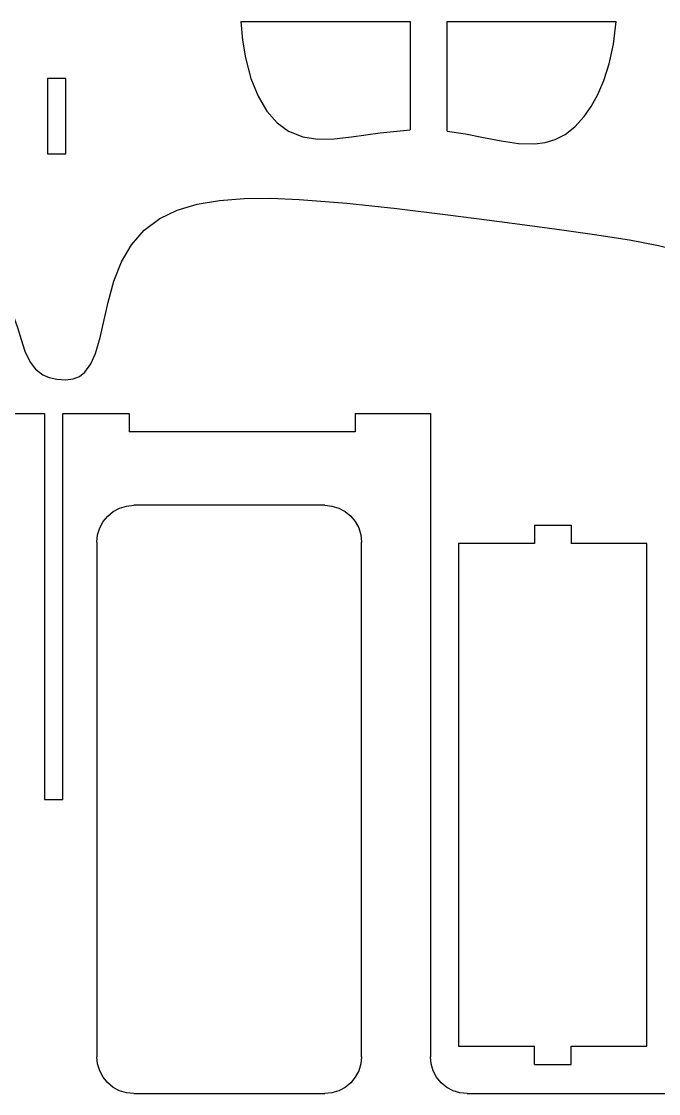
# Model space of a CAD drawing. Header units: millimetres. Extents: x -3928 to -434, y -548 to 1409.
# Drawn here: x -3044.9 to -2871.5, y 873.2 to 1164.8 of the extents above; entities that cross this region are included whole.
import ezdxf

# ---------------------------------------------------------------- set-up
doc = ezdxf.new("R2010")
doc.units = ezdxf.units.MM
doc.header["$MEASUREMENT"] = 0
doc.layers.add('layer 1', color=7, linetype='Continuous')

msp = doc.modelspace()

# ---------------------------------------------------------------- linework, layer by layer
at = {"layer": 'layer 1', "color": 1, "lineweight": 25}
for points in [[(-2985.2128, 1164.7551), (-2985.2128, 1164.7551), (-2939.091, 1164.7551), (-2939.091, 1164.7551)], [(-2939.091, 1164.7551), (-2939.091, 1164.7551), (-2939.091, 1135.2315), (-2939.091, 1135.2315)], [(-2929.0912, 1164.7551), (-2929.0912, 1164.7551), (-2883.0209, 1164.7551), (-2883.0209, 1164.7551)], [(-2929.0912, 1134.8664), (-2929.0912, 1134.8664), (-2929.0912, 1164.7551), (-2929.0912, 1164.7551)], [(-3032.8409, 1149.2551), (-3032.8409, 1149.2551), (-3037.8408, 1149.2551), (-3037.8408, 1149.2551)], [(-3037.8408, 1149.2551), (-3037.8408, 1149.2551), (-3037.8408, 1128.7549), (-3037.8408, 1128.7549)], [(-3032.8409, 1128.7549), (-3032.8409, 1128.7549), (-3032.8409, 1149.2551), (-3032.8409, 1149.2551)], [(-3037.8408, 1128.7549), (-3037.8408, 1128.7549), (-3032.8409, 1128.7549), (-3032.8409, 1128.7549)], [(-3056.6189, 1058.1503), (-3056.6189, 1058.1503), (-3038.6188, 1058.1503), (-3038.6188, 1058.1503)], [(-3038.6188, 1058.1503), (-3038.6188, 1058.1503), (-3038.6188, 953.1503), (-3038.6188, 953.1503)], [(-3033.619, 953.1503), (-3033.619, 953.1503), (-3033.619, 1058.1503), (-3033.619, 1058.1503)], [(-3033.619, 1058.1503), (-3033.619, 1058.1503), (-3015.6188, 1058.1503), (-3015.6188, 1058.1503)], [(-3015.6188, 1058.1503), (-3015.6188, 1058.1503), (-3015.6188, 1053.1504), (-3015.6188, 1053.1504)], [(-2954.1191, 1058.1503), (-2954.1191, 1058.1503), (-2954.1191, 1053.1504), (-2954.1191, 1053.1504)], [(-2954.1191, 1058.1503), (-2954.1191, 1058.1503), (-2933.6188, 1058.1503), (-2933.6188, 1058.1503)], [(-2933.6188, 1058.1503), (-2933.6188, 1058.1503), (-2933.6188, 883.1504), (-2933.6188, 883.1504)], [(-2954.1191, 1053.1504), (-2954.1191, 1053.1504), (-3015.6188, 1053.1504), (-3015.6188, 1053.1504)], [(-2962.3688, 1033.1504), (-2962.3688, 1033.1504), (-3014.3689, 1033.1504), (-3014.3689, 1033.1504)], [(-2905.3104, 1027.7412), (-2905.3104, 1027.7412), (-2905.3104, 1022.741), (-2905.3104, 1022.741)], [(-2905.3104, 1027.7412), (-2905.3104, 1027.7412), (-2895.3106, 1027.7412), (-2895.3106, 1027.7412)], [(-2895.3106, 1027.7412), (-2895.3106, 1027.7412), (-2895.3106, 1022.741), (-2895.3106, 1022.741)], [(-3024.3691, 1023.1502), (-3024.3691, 1023.1502), (-3024.3691, 883.1504), (-3024.3691, 883.1504)], [(-2952.3689, 883.1504), (-2952.3689, 883.1504), (-2952.3689, 1023.1502), (-2952.3689, 1023.1502)], [(-2925.9356, 1022.741), (-2925.9356, 1022.741), (-2925.9356, 886.0745), (-2925.9356, 886.0745)], [(-2905.3104, 1022.741), (-2905.3104, 1022.741), (-2925.9356, 1022.741), (-2925.9356, 1022.741)], [(-2874.6854, 1022.741), (-2874.6854, 1022.741), (-2895.3106, 1022.741), (-2895.3106, 1022.741)], [(-2874.6854, 886.0745), (-2874.6854, 886.0745), (-2874.6854, 1022.741), (-2874.6854, 1022.741)], [(-3038.6188, 953.1503), (-3038.6188, 953.1503), (-3033.619, 953.1503), (-3033.619, 953.1503)], [(-2925.9356, 886.0745), (-2925.9356, 886.0745), (-2905.3104, 886.0745), (-2905.3104, 886.0745)], [(-2905.3104, 881.0746), (-2905.3104, 881.0746), (-2905.3104, 886.0745), (-2905.3104, 886.0745)], [(-2895.3106, 886.0745), (-2895.3106, 886.0745), (-2874.6854, 886.0745), (-2874.6854, 886.0745)], [(-2895.3106, 881.0746), (-2895.3106, 881.0746), (-2895.3106, 886.0745), (-2895.3106, 886.0745)], [(-2905.3104, 881.0746), (-2905.3104, 881.0746), (-2895.3106, 881.0746), (-2895.3106, 881.0746)], [(-3014.3689, 873.1502), (-3014.3689, 873.1502), (-2962.3688, 873.1502), (-2962.3688, 873.1502)], [(-2923.619, 873.1502), (-2923.619, 873.1502), (-2861.619, 873.1502), (-2861.619, 873.1502)]]:
    msp.add_open_spline(points, degree=3, dxfattribs=at)
for points, knots in [([(-2985.2128, 1164.7551), (-2985.2128, 1164.7551), (-2984.7398, 1159.6751), (-2984.7398, 1159.6751), (-2984.7398, 1159.6751), (-2984.7398, 1159.6751), (-2983.9273, 1154.8248), (-2983.9273, 1154.8248), (-2983.9273, 1154.8248), (-2983.9273, 1154.8248), (-2982.4647, 1149.2812), (-2982.4647, 1149.2812), (-2982.4647, 1149.2812), (-2982.4647, 1149.2812), (-2980.5255, 1144.421), (-2980.5255, 1144.421), (-2980.5255, 1144.421), (-2980.5255, 1144.421), (-2978.1425, 1140.369), (-2978.1425, 1140.369), (-2978.1425, 1140.369), (-2978.1425, 1140.369), (-2975.3534, 1137.1979), (-2975.3534, 1137.1979), (-2975.3534, 1137.1979), (-2975.3534, 1137.1979), (-2972.1989, 1134.9218), (-2972.1989, 1134.9218), (-2972.1989, 1134.9218), (-2972.1989, 1134.9218), (-2968.3776, 1133.4045), (-2968.3776, 1133.4045), (-2968.3776, 1133.4045), (-2968.3776, 1133.4045), (-2964.219, 1132.7748), (-2964.219, 1132.7748), (-2964.219, 1132.7748), (-2964.219, 1132.7748), (-2959.7702, 1132.8393), (-2959.7702, 1132.8393), (-2959.7702, 1132.8393), (-2959.7702, 1132.8393), (-2955.0719, 1133.36), (-2955.0719, 1133.36), (-2955.0719, 1133.36), (-2955.0719, 1133.36), (-2947.2734, 1134.4903), (-2947.2734, 1134.4903), (-2947.2734, 1134.4903), (-2947.2734, 1134.4903), (-2939.091, 1135.2315), (-2939.091, 1135.2315)], [0, 0, 0, 0, 0.07142857, 0.07142857, 0.07142857, 0.07142857, 0.14285714, 0.14285714, 0.14285714, 0.14285714, 0.21428571, 0.21428571, 0.21428571, 0.21428571, 0.28571429, 0.28571429, 0.28571429, 0.28571429, 0.35714286, 0.35714286, 0.35714286, 0.35714286, 0.42857143, 0.42857143, 0.42857143, 0.42857143, 0.5, 0.5, 0.5, 0.5, 0.57142857, 0.57142857, 0.57142857, 0.57142857, 0.64285714, 0.64285714, 0.64285714, 0.64285714, 0.71428571, 0.71428571, 0.71428571, 0.71428571, 0.78571429, 0.78571429, 0.78571429, 0.78571429, 0.85714286, 0.85714286, 0.85714286, 0.85714286, 1, 1, 1, 1]), ([(-2929.0912, 1134.8664), (-2929.0912, 1134.8664), (-2924.0758, 1134.1566), (-2924.0758, 1134.1566), (-2924.0758, 1134.1566), (-2924.0758, 1134.1566), (-2919.1362, 1133.2323), (-2919.1362, 1133.2323), (-2919.1362, 1133.2323), (-2919.1362, 1133.2323), (-2914.3232, 1132.2908), (-2914.3232, 1132.2908), (-2914.3232, 1132.2908), (-2914.3232, 1132.2908), (-2909.6725, 1131.5923), (-2909.6725, 1131.5923), (-2909.6725, 1131.5923), (-2909.6725, 1131.5923), (-2905.1986, 1131.4437), (-2905.1986, 1131.4437), (-2905.1986, 1131.4437), (-2905.1986, 1131.4437), (-2902.387, 1131.8008), (-2902.387, 1131.8008), (-2902.387, 1131.8008), (-2902.387, 1131.8008), (-2899.6385, 1132.6287), (-2899.6385, 1132.6287), (-2899.6385, 1132.6287), (-2899.6385, 1132.6287), (-2896.9457, 1134.0264), (-2896.9457, 1134.0264), (-2896.9457, 1134.0264), (-2896.9457, 1134.0264), (-2894.3052, 1136.0958), (-2894.3052, 1136.0958), (-2894.3052, 1136.0958), (-2894.3052, 1136.0958), (-2891.7271, 1138.9431), (-2891.7271, 1138.9431), (-2891.7271, 1138.9431), (-2891.7271, 1138.9431), (-2889.8655, 1141.6383), (-2889.8655, 1141.6383), (-2889.8655, 1141.6383), (-2889.8655, 1141.6383), (-2888.0832, 1144.8821), (-2888.0832, 1144.8821), (-2888.0832, 1144.8821), (-2888.0832, 1144.8821), (-2886.4248, 1148.7351), (-2886.4248, 1148.7351), (-2886.4248, 1148.7351), (-2886.4248, 1148.7351), (-2884.9573, 1153.269), (-2884.9573, 1153.269), (-2884.9573, 1153.269), (-2884.9573, 1153.269), (-2883.7772, 1158.572), (-2883.7772, 1158.572), (-2883.7772, 1158.572), (-2883.7772, 1158.572), (-2883.0209, 1164.7551), (-2883.0209, 1164.7551)], [0, 0, 0, 0, 0.05882353, 0.05882353, 0.05882353, 0.05882353, 0.11764706, 0.11764706, 0.11764706, 0.11764706, 0.17647059, 0.17647059, 0.17647059, 0.17647059, 0.23529412, 0.23529412, 0.23529412, 0.23529412, 0.29411765, 0.29411765, 0.29411765, 0.29411765, 0.35294118, 0.35294118, 0.35294118, 0.35294118, 0.41176471, 0.41176471, 0.41176471, 0.41176471, 0.47058824, 0.47058824, 0.47058824, 0.47058824, 0.52941176, 0.52941176, 0.52941176, 0.52941176, 0.58823529, 0.58823529, 0.58823529, 0.58823529, 0.64705882, 0.64705882, 0.64705882, 0.64705882, 0.70588235, 0.70588235, 0.70588235, 0.70588235, 0.76470588, 0.76470588, 0.76470588, 0.76470588, 0.82352941, 0.82352941, 0.82352941, 0.82352941, 0.88235294, 0.88235294, 0.88235294, 0.88235294, 1, 1, 1, 1]), ([(-3237.8408, 1067.2551), (-3237.8408, 1067.2551), (-3235.794, 1067.5098), (-3235.794, 1067.5098), (-3235.794, 1067.5098), (-3235.794, 1067.5098), (-3234.0985, 1068.227), (-3234.0985, 1068.227), (-3234.0985, 1068.227), (-3234.0985, 1068.227), (-3232.6994, 1069.3393), (-3232.6994, 1069.3393), (-3232.6994, 1069.3393), (-3232.6994, 1069.3393), (-3231.0452, 1071.6133), (-3231.0452, 1071.6133), (-3231.0452, 1071.6133), (-3231.0452, 1071.6133), (-3229.7897, 1074.449), (-3229.7897, 1074.449), (-3229.7897, 1074.449), (-3229.7897, 1074.449), (-3228.5066, 1078.8216), (-3228.5066, 1078.8216), (-3228.5066, 1078.8216), (-3228.5066, 1078.8216), (-3227.4275, 1083.5714), (-3227.4275, 1083.5714), (-3227.4275, 1083.5714), (-3227.4275, 1083.5714), (-3226.3346, 1088.431), (-3226.3346, 1088.431), (-3226.3346, 1088.431), (-3226.3346, 1088.431), (-3224.7647, 1094.1114), (-3224.7647, 1094.1114), (-3224.7647, 1094.1114), (-3224.7647, 1094.1114), (-3222.7027, 1099.3731), (-3222.7027, 1099.3731), (-3222.7027, 1099.3731), (-3222.7027, 1099.3731), (-3219.9906, 1104.0311), (-3219.9906, 1104.0311), (-3219.9906, 1104.0311), (-3219.9906, 1104.0311), (-3216.5284, 1107.9731), (-3216.5284, 1107.9731), (-3216.5284, 1107.9731), (-3216.5284, 1107.9731), (-3212.2623, 1111.1488), (-3212.2623, 1111.1488), (-3212.2623, 1111.1488), (-3212.2623, 1111.1488), (-3207.5428, 1113.4189), (-3207.5428, 1113.4189), (-3207.5428, 1113.4189), (-3207.5428, 1113.4189), (-3202.1242, 1115.048), (-3202.1242, 1115.048), (-3202.1242, 1115.048), (-3202.1242, 1115.048), (-3196.0398, 1116.0866), (-3196.0398, 1116.0866), (-3196.0398, 1116.0866), (-3196.0398, 1116.0866), (-3189.3384, 1116.6006), (-3189.3384, 1116.6006), (-3189.3384, 1116.6006), (-3189.3384, 1116.6006), (-3182.0825, 1116.6645), (-3182.0825, 1116.6645), (-3182.0825, 1116.6645), (-3182.0825, 1116.6645), (-3174.3433, 1116.3579), (-3174.3433, 1116.3579), (-3174.3433, 1116.3579), (-3174.3433, 1116.3579), (-3161.3991, 1115.3155), (-3161.3991, 1115.3155), (-3161.3991, 1115.3155), (-3161.3991, 1115.3155), (-3147.7957, 1113.8324), (-3147.7957, 1113.8324), (-3147.7957, 1113.8324), (-3147.7957, 1113.8324), (-3133.8899, 1112.1348), (-3133.8899, 1112.1348), (-3133.8899, 1112.1348), (-3133.8899, 1112.1348), (-3123.2938, 1110.7914), (-3123.2938, 1110.7914), (-3123.2938, 1110.7914), (-3123.2938, 1110.7914), (-3112.8982, 1109.4481), (-3112.8982, 1109.4481), (-3112.8982, 1109.4481), (-3112.8982, 1109.4481), (-3102.862, 1108.11), (-3102.862, 1108.11), (-3102.862, 1108.11), (-3102.862, 1108.11), (-3093.3391, 1106.7535), (-3093.3391, 1106.7535), (-3093.3391, 1106.7535), (-3093.3391, 1106.7535), (-3084.4731, 1105.3304), (-3084.4731, 1105.3304), (-3084.4731, 1105.3304), (-3084.4731, 1105.3304), (-3076.5296, 1103.8018), (-3076.5296, 1103.8018), (-3076.5296, 1103.8018), (-3076.5296, 1103.8018), (-3069.4483, 1102.0665), (-3069.4483, 1102.0665), (-3069.4483, 1102.0665), (-3069.4483, 1102.0665), (-3063.3089, 1100.0423), (-3063.3089, 1100.0423), (-3063.3089, 1100.0423), (-3063.3089, 1100.0423), (-3058.1587, 1097.6536), (-3058.1587, 1097.6536), (-3058.1587, 1097.6536), (-3058.1587, 1097.6536), (-3054.3427, 1095.1154), (-3054.3427, 1095.1154), (-3054.3427, 1095.1154), (-3054.3427, 1095.1154), (-3051.3191, 1092.2032), (-3051.3191, 1092.2032), (-3051.3191, 1092.2032), (-3051.3191, 1092.2032), (-3049.014, 1088.9224), (-3049.014, 1088.9224), (-3049.014, 1088.9224), (-3049.014, 1088.9224), (-3047.3009, 1085.3173), (-3047.3009, 1085.3173), (-3047.3009, 1085.3173), (-3047.3009, 1085.3173), (-3045.99, 1081.4834), (-3045.99, 1081.4834), (-3045.99, 1081.4834), (-3045.99, 1081.4834), (-3045.0174, 1078.2244), (-3045.0174, 1078.2244), (-3045.0174, 1078.2244), (-3045.0174, 1078.2244), (-3043.9446, 1075.0427), (-3043.9446, 1075.0427), (-3043.9446, 1075.0427), (-3043.9446, 1075.0427), (-3042.524, 1072.1101), (-3042.524, 1072.1101), (-3042.524, 1072.1101), (-3042.524, 1072.1101), (-3041.0515, 1070.2029), (-3041.0515, 1070.2029), (-3041.0515, 1070.2029), (-3041.0515, 1070.2029), (-3039.065, 1068.6684), (-3039.065, 1068.6684), (-3039.065, 1068.6684), (-3039.065, 1068.6684), (-3037.3713, 1067.9155), (-3037.3713, 1067.9155), (-3037.3713, 1067.9155), (-3037.3713, 1067.9155), (-3035.3171, 1067.4283), (-3035.3171, 1067.4283), (-3035.3171, 1067.4283), (-3035.3171, 1067.4283), (-3032.8409, 1067.2551), (-3032.8409, 1067.2551)], [0, 0, 0, 0, 0.02222222, 0.02222222, 0.02222222, 0.02222222, 0.04444444, 0.04444444, 0.04444444, 0.04444444, 0.06666667, 0.06666667, 0.06666667, 0.06666667, 0.08888889, 0.08888889, 0.08888889, 0.08888889, 0.11111111, 0.11111111, 0.11111111, 0.11111111, 0.13333333, 0.13333333, 0.13333333, 0.13333333, 0.15555556, 0.15555556, 0.15555556, 0.15555556, 0.17777778, 0.17777778, 0.17777778, 0.17777778, 0.2, 0.2, 0.2, 0.2, 0.22222222, 0.22222222, 0.22222222, 0.22222222, 0.24444444, 0.24444444, 0.24444444, 0.24444444, 0.26666667, 0.26666667, 0.26666667, 0.26666667, 0.28888889, 0.28888889, 0.28888889, 0.28888889, 0.31111111, 0.31111111, 0.31111111, 0.31111111, 0.33333333, 0.33333333, 0.33333333, 0.33333333, 0.35555556, 0.35555556, 0.35555556, 0.35555556, 0.37777778, 0.37777778, 0.37777778, 0.37777778, 0.4, 0.4, 0.4, 0.4, 0.42222222, 0.42222222, 0.42222222, 0.42222222, 0.44444444, 0.44444444, 0.44444444, 0.44444444, 0.46666667, 0.46666667, 0.46666667, 0.46666667, 0.48888889, 0.48888889, 0.48888889, 0.48888889, 0.51111111, 0.51111111, 0.51111111, 0.51111111, 0.53333333, 0.53333333, 0.53333333, 0.53333333, 0.55555556, 0.55555556, 0.55555556, 0.55555556, 0.57777778, 0.57777778, 0.57777778, 0.57777778, 0.6, 0.6, 0.6, 0.6, 0.62222222, 0.62222222, 0.62222222, 0.62222222, 0.64444444, 0.64444444, 0.64444444, 0.64444444, 0.66666667, 0.66666667, 0.66666667, 0.66666667, 0.68888889, 0.68888889, 0.68888889, 0.68888889, 0.71111111, 0.71111111, 0.71111111, 0.71111111, 0.73333333, 0.73333333, 0.73333333, 0.73333333, 0.75555556, 0.75555556, 0.75555556, 0.75555556, 0.77777778, 0.77777778, 0.77777778, 0.77777778, 0.8, 0.8, 0.8, 0.8, 0.82222222, 0.82222222, 0.82222222, 0.82222222, 0.84444444, 0.84444444, 0.84444444, 0.84444444, 0.86666667, 0.86666667, 0.86666667, 0.86666667, 0.88888889, 0.88888889, 0.88888889, 0.88888889, 0.91111111, 0.91111111, 0.91111111, 0.91111111, 0.93333333, 0.93333333, 0.93333333, 0.93333333, 0.95555556, 0.95555556, 0.95555556, 0.95555556, 1, 1, 1, 1]), ([(-3032.8409, 1067.2551), (-3032.8409, 1067.2551), (-3030.7941, 1067.5098), (-3030.7941, 1067.5098), (-3030.7941, 1067.5098), (-3030.7941, 1067.5098), (-3029.0988, 1068.227), (-3029.0988, 1068.227), (-3029.0988, 1068.227), (-3029.0988, 1068.227), (-3027.6993, 1069.3393), (-3027.6993, 1069.3393), (-3027.6993, 1069.3393), (-3027.6993, 1069.3393), (-3026.0455, 1071.6133), (-3026.0455, 1071.6133), (-3026.0455, 1071.6133), (-3026.0455, 1071.6133), (-3024.7899, 1074.449), (-3024.7899, 1074.449), (-3024.7899, 1074.449), (-3024.7899, 1074.449), (-3023.5069, 1078.8216), (-3023.5069, 1078.8216), (-3023.5069, 1078.8216), (-3023.5069, 1078.8216), (-3022.4274, 1083.5714), (-3022.4274, 1083.5714), (-3022.4274, 1083.5714), (-3022.4274, 1083.5714), (-3021.3348, 1088.431), (-3021.3348, 1088.431), (-3021.3348, 1088.431), (-3021.3348, 1088.431), (-3019.765, 1094.1114), (-3019.765, 1094.1114), (-3019.765, 1094.1114), (-3019.765, 1094.1114), (-3017.7026, 1099.3731), (-3017.7026, 1099.3731), (-3017.7026, 1099.3731), (-3017.7026, 1099.3731), (-3014.9908, 1104.0311), (-3014.9908, 1104.0311), (-3014.9908, 1104.0311), (-3014.9908, 1104.0311), (-3011.5283, 1107.9731), (-3011.5283, 1107.9731), (-3011.5283, 1107.9731), (-3011.5283, 1107.9731), (-3007.2625, 1111.1488), (-3007.2625, 1111.1488), (-3007.2625, 1111.1488), (-3007.2625, 1111.1488), (-3002.5427, 1113.4189), (-3002.5427, 1113.4189), (-3002.5427, 1113.4189), (-3002.5427, 1113.4189), (-2997.124, 1115.048), (-2997.124, 1115.048), (-2997.124, 1115.048), (-2997.124, 1115.048), (-2991.0397, 1116.0866), (-2991.0397, 1116.0866), (-2991.0397, 1116.0866), (-2991.0397, 1116.0866), (-2984.3387, 1116.6006), (-2984.3387, 1116.6006), (-2984.3387, 1116.6006), (-2984.3387, 1116.6006), (-2977.0824, 1116.6645), (-2977.0824, 1116.6645), (-2977.0824, 1116.6645), (-2977.0824, 1116.6645), (-2969.3435, 1116.3579), (-2969.3435, 1116.3579), (-2969.3435, 1116.3579), (-2969.3435, 1116.3579), (-2956.399, 1115.3155), (-2956.399, 1115.3155), (-2956.399, 1115.3155), (-2956.399, 1115.3155), (-2942.7959, 1113.8324), (-2942.7959, 1113.8324), (-2942.7959, 1113.8324), (-2942.7959, 1113.8324), (-2928.8898, 1112.1348), (-2928.8898, 1112.1348), (-2928.8898, 1112.1348), (-2928.8898, 1112.1348), (-2918.2941, 1110.7914), (-2918.2941, 1110.7914), (-2918.2941, 1110.7914), (-2918.2941, 1110.7914), (-2907.8984, 1109.4481), (-2907.8984, 1109.4481), (-2907.8984, 1109.4481), (-2907.8984, 1109.4481), (-2897.8622, 1108.11), (-2897.8622, 1108.11), (-2897.8622, 1108.11), (-2897.8622, 1108.11), (-2888.3394, 1106.7535), (-2888.3394, 1106.7535), (-2888.3394, 1106.7535), (-2888.3394, 1106.7535), (-2879.4734, 1105.3304), (-2879.4734, 1105.3304), (-2879.4734, 1105.3304), (-2879.4734, 1105.3304), (-2871.5299, 1103.8018), (-2871.5299, 1103.8018), (-2871.5299, 1103.8018), (-2871.5299, 1103.8018), (-2864.4482, 1102.0665), (-2864.4482, 1102.0665), (-2864.4482, 1102.0665), (-2864.4482, 1102.0665), (-2858.3088, 1100.0423), (-2858.3088, 1100.0423), (-2858.3088, 1100.0423), (-2858.3088, 1100.0423), (-2853.159, 1097.6536), (-2853.159, 1097.6536), (-2853.159, 1097.6536), (-2853.159, 1097.6536), (-2849.3426, 1095.1154), (-2849.3426, 1095.1154), (-2849.3426, 1095.1154), (-2849.3426, 1095.1154), (-2846.3193, 1092.2032), (-2846.3193, 1092.2032), (-2846.3193, 1092.2032), (-2846.3193, 1092.2032), (-2844.0142, 1088.9224), (-2844.0142, 1088.9224), (-2844.0142, 1088.9224), (-2844.0142, 1088.9224), (-2842.3008, 1085.3173), (-2842.3008, 1085.3173), (-2842.3008, 1085.3173), (-2842.3008, 1085.3173), (-2840.9902, 1081.4834), (-2840.9902, 1081.4834), (-2840.9902, 1081.4834), (-2840.9902, 1081.4834), (-2840.0176, 1078.2244), (-2840.0176, 1078.2244), (-2840.0176, 1078.2244), (-2840.0176, 1078.2244), (-2838.9445, 1075.0427), (-2838.9445, 1075.0427), (-2838.9445, 1075.0427), (-2838.9445, 1075.0427), (-2837.5242, 1072.1101), (-2837.5242, 1072.1101), (-2837.5242, 1072.1101), (-2837.5242, 1072.1101), (-2836.0513, 1070.2029), (-2836.0513, 1070.2029), (-2836.0513, 1070.2029), (-2836.0513, 1070.2029), (-2834.0649, 1068.6684), (-2834.0649, 1068.6684), (-2834.0649, 1068.6684), (-2834.0649, 1068.6684), (-2832.3715, 1067.9155), (-2832.3715, 1067.9155), (-2832.3715, 1067.9155), (-2832.3715, 1067.9155), (-2830.3173, 1067.4283), (-2830.3173, 1067.4283), (-2830.3173, 1067.4283), (-2830.3173, 1067.4283), (-2827.8411, 1067.2551), (-2827.8411, 1067.2551)], [0, 0, 0, 0, 0.02222222, 0.02222222, 0.02222222, 0.02222222, 0.04444444, 0.04444444, 0.04444444, 0.04444444, 0.06666667, 0.06666667, 0.06666667, 0.06666667, 0.08888889, 0.08888889, 0.08888889, 0.08888889, 0.11111111, 0.11111111, 0.11111111, 0.11111111, 0.13333333, 0.13333333, 0.13333333, 0.13333333, 0.15555556, 0.15555556, 0.15555556, 0.15555556, 0.17777778, 0.17777778, 0.17777778, 0.17777778, 0.2, 0.2, 0.2, 0.2, 0.22222222, 0.22222222, 0.22222222, 0.22222222, 0.24444444, 0.24444444, 0.24444444, 0.24444444, 0.26666667, 0.26666667, 0.26666667, 0.26666667, 0.28888889, 0.28888889, 0.28888889, 0.28888889, 0.31111111, 0.31111111, 0.31111111, 0.31111111, 0.33333333, 0.33333333, 0.33333333, 0.33333333, 0.35555556, 0.35555556, 0.35555556, 0.35555556, 0.37777778, 0.37777778, 0.37777778, 0.37777778, 0.4, 0.4, 0.4, 0.4, 0.42222222, 0.42222222, 0.42222222, 0.42222222, 0.44444444, 0.44444444, 0.44444444, 0.44444444, 0.46666667, 0.46666667, 0.46666667, 0.46666667, 0.48888889, 0.48888889, 0.48888889, 0.48888889, 0.51111111, 0.51111111, 0.51111111, 0.51111111, 0.53333333, 0.53333333, 0.53333333, 0.53333333, 0.55555556, 0.55555556, 0.55555556, 0.55555556, 0.57777778, 0.57777778, 0.57777778, 0.57777778, 0.6, 0.6, 0.6, 0.6, 0.62222222, 0.62222222, 0.62222222, 0.62222222, 0.64444444, 0.64444444, 0.64444444, 0.64444444, 0.66666667, 0.66666667, 0.66666667, 0.66666667, 0.68888889, 0.68888889, 0.68888889, 0.68888889, 0.71111111, 0.71111111, 0.71111111, 0.71111111, 0.73333333, 0.73333333, 0.73333333, 0.73333333, 0.75555556, 0.75555556, 0.75555556, 0.75555556, 0.77777778, 0.77777778, 0.77777778, 0.77777778, 0.8, 0.8, 0.8, 0.8, 0.82222222, 0.82222222, 0.82222222, 0.82222222, 0.84444444, 0.84444444, 0.84444444, 0.84444444, 0.86666667, 0.86666667, 0.86666667, 0.86666667, 0.88888889, 0.88888889, 0.88888889, 0.88888889, 0.91111111, 0.91111111, 0.91111111, 0.91111111, 0.93333333, 0.93333333, 0.93333333, 0.93333333, 0.95555556, 0.95555556, 0.95555556, 0.95555556, 1, 1, 1, 1]), ([(-3024.3691, 1023.1502), (-3024.3691, 1023.1502), (-3024.1769, 1025.1011), (-3024.1769, 1025.1011), (-3024.1769, 1025.1011), (-3024.1769, 1025.1011), (-3023.6078, 1026.9772), (-3023.6078, 1026.9772), (-3023.6078, 1026.9772), (-3023.6078, 1026.9772), (-3022.6836, 1028.7061), (-3022.6836, 1028.7061), (-3022.6836, 1028.7061), (-3022.6836, 1028.7061), (-3021.44, 1030.2213), (-3021.44, 1030.2213), (-3021.44, 1030.2213), (-3021.44, 1030.2213), (-3019.9248, 1031.4652), (-3019.9248, 1031.4652), (-3019.9248, 1031.4652), (-3019.9248, 1031.4652), (-3018.1959, 1032.3891), (-3018.1959, 1032.3891), (-3018.1959, 1032.3891), (-3018.1959, 1032.3891), (-3016.3198, 1032.9582), (-3016.3198, 1032.9582), (-3016.3198, 1032.9582), (-3016.3198, 1032.9582), (-3014.3689, 1033.1504), (-3014.3689, 1033.1504)], [0, 0, 0, 0, 0.11111111, 0.11111111, 0.11111111, 0.11111111, 0.22222222, 0.22222222, 0.22222222, 0.22222222, 0.33333333, 0.33333333, 0.33333333, 0.33333333, 0.44444444, 0.44444444, 0.44444444, 0.44444444, 0.55555556, 0.55555556, 0.55555556, 0.55555556, 0.66666667, 0.66666667, 0.66666667, 0.66666667, 0.77777778, 0.77777778, 0.77777778, 0.77777778, 1, 1, 1, 1]), ([(-2962.3688, 1033.1504), (-2962.3688, 1033.1504), (-2960.4179, 1032.9582), (-2960.4179, 1032.9582), (-2960.4179, 1032.9582), (-2960.4179, 1032.9582), (-2958.5422, 1032.3891), (-2958.5422, 1032.3891), (-2958.5422, 1032.3891), (-2958.5422, 1032.3891), (-2956.8132, 1031.4652), (-2956.8132, 1031.4652), (-2956.8132, 1031.4652), (-2956.8132, 1031.4652), (-2955.2981, 1030.2213), (-2955.2981, 1030.2213), (-2955.2981, 1030.2213), (-2955.2981, 1030.2213), (-2954.0542, 1028.7061), (-2954.0542, 1028.7061), (-2954.0542, 1028.7061), (-2954.0542, 1028.7061), (-2953.1302, 1026.9772), (-2953.1302, 1026.9772), (-2953.1302, 1026.9772), (-2953.1302, 1026.9772), (-2952.5612, 1025.1011), (-2952.5612, 1025.1011), (-2952.5612, 1025.1011), (-2952.5612, 1025.1011), (-2952.3689, 1023.1502), (-2952.3689, 1023.1502)], [0, 0, 0, 0, 0.11111111, 0.11111111, 0.11111111, 0.11111111, 0.22222222, 0.22222222, 0.22222222, 0.22222222, 0.33333333, 0.33333333, 0.33333333, 0.33333333, 0.44444444, 0.44444444, 0.44444444, 0.44444444, 0.55555556, 0.55555556, 0.55555556, 0.55555556, 0.66666667, 0.66666667, 0.66666667, 0.66666667, 0.77777778, 0.77777778, 0.77777778, 0.77777778, 1, 1, 1, 1]), ([(-3014.3689, 873.1502), (-3014.3689, 873.1502), (-3016.3198, 873.3425), (-3016.3198, 873.3425), (-3016.3198, 873.3425), (-3016.3198, 873.3425), (-3018.1959, 873.9115), (-3018.1959, 873.9115), (-3018.1959, 873.9115), (-3018.1959, 873.9115), (-3019.9248, 874.8358), (-3019.9248, 874.8358), (-3019.9248, 874.8358), (-3019.9248, 874.8358), (-3021.44, 876.0793), (-3021.44, 876.0793), (-3021.44, 876.0793), (-3021.44, 876.0793), (-3022.6836, 877.5945), (-3022.6836, 877.5945), (-3022.6836, 877.5945), (-3022.6836, 877.5945), (-3023.6078, 879.3234), (-3023.6078, 879.3234), (-3023.6078, 879.3234), (-3023.6078, 879.3234), (-3024.1769, 881.1995), (-3024.1769, 881.1995), (-3024.1769, 881.1995), (-3024.1769, 881.1995), (-3024.3691, 883.1504), (-3024.3691, 883.1504)], [0, 0, 0, 0, 0.11111111, 0.11111111, 0.11111111, 0.11111111, 0.22222222, 0.22222222, 0.22222222, 0.22222222, 0.33333333, 0.33333333, 0.33333333, 0.33333333, 0.44444444, 0.44444444, 0.44444444, 0.44444444, 0.55555556, 0.55555556, 0.55555556, 0.55555556, 0.66666667, 0.66666667, 0.66666667, 0.66666667, 0.77777778, 0.77777778, 0.77777778, 0.77777778, 1, 1, 1, 1]), ([(-2952.3689, 883.1504), (-2952.3689, 883.1504), (-2952.5612, 881.1995), (-2952.5612, 881.1995), (-2952.5612, 881.1995), (-2952.5612, 881.1995), (-2953.1302, 879.3234), (-2953.1302, 879.3234), (-2953.1302, 879.3234), (-2953.1302, 879.3234), (-2954.0542, 877.5945), (-2954.0542, 877.5945), (-2954.0542, 877.5945), (-2954.0542, 877.5945), (-2955.2981, 876.0793), (-2955.2981, 876.0793), (-2955.2981, 876.0793), (-2955.2981, 876.0793), (-2956.8132, 874.8358), (-2956.8132, 874.8358), (-2956.8132, 874.8358), (-2956.8132, 874.8358), (-2958.5422, 873.9115), (-2958.5422, 873.9115), (-2958.5422, 873.9115), (-2958.5422, 873.9115), (-2960.4179, 873.3425), (-2960.4179, 873.3425), (-2960.4179, 873.3425), (-2960.4179, 873.3425), (-2962.3688, 873.1502), (-2962.3688, 873.1502)], [0, 0, 0, 0, 0.11111111, 0.11111111, 0.11111111, 0.11111111, 0.22222222, 0.22222222, 0.22222222, 0.22222222, 0.33333333, 0.33333333, 0.33333333, 0.33333333, 0.44444444, 0.44444444, 0.44444444, 0.44444444, 0.55555556, 0.55555556, 0.55555556, 0.55555556, 0.66666667, 0.66666667, 0.66666667, 0.66666667, 0.77777778, 0.77777778, 0.77777778, 0.77777778, 1, 1, 1, 1]), ([(-2923.619, 873.1502), (-2923.619, 873.1502), (-2925.5698, 873.3425), (-2925.5698, 873.3425), (-2925.5698, 873.3425), (-2925.5698, 873.3425), (-2927.4459, 873.9115), (-2927.4459, 873.9115), (-2927.4459, 873.9115), (-2927.4459, 873.9115), (-2929.1745, 874.8358), (-2929.1745, 874.8358), (-2929.1745, 874.8358), (-2929.1745, 874.8358), (-2930.69, 876.0793), (-2930.69, 876.0793), (-2930.69, 876.0793), (-2930.69, 876.0793), (-2931.9336, 877.5945), (-2931.9336, 877.5945), (-2931.9336, 877.5945), (-2931.9336, 877.5945), (-2932.8579, 879.3234), (-2932.8579, 879.3234), (-2932.8579, 879.3234), (-2932.8579, 879.3234), (-2933.4269, 881.1995), (-2933.4269, 881.1995), (-2933.4269, 881.1995), (-2933.4269, 881.1995), (-2933.6188, 883.1504), (-2933.6188, 883.1504)], [0, 0, 0, 0, 0.11111111, 0.11111111, 0.11111111, 0.11111111, 0.22222222, 0.22222222, 0.22222222, 0.22222222, 0.33333333, 0.33333333, 0.33333333, 0.33333333, 0.44444444, 0.44444444, 0.44444444, 0.44444444, 0.55555556, 0.55555556, 0.55555556, 0.55555556, 0.66666667, 0.66666667, 0.66666667, 0.66666667, 0.77777778, 0.77777778, 0.77777778, 0.77777778, 1, 1, 1, 1])]:
    msp.add_open_spline(points, degree=3, knots=knots, dxfattribs=at)

doc.saveas('drawing.dxf')
